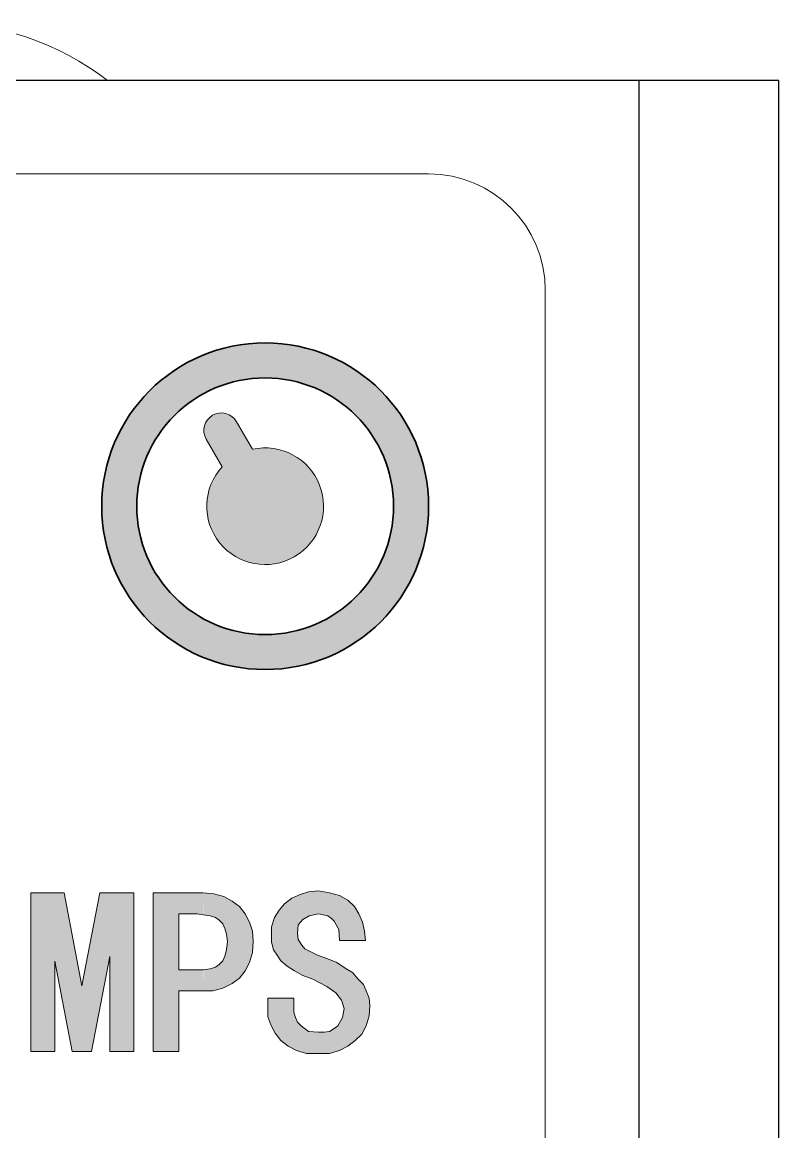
# Model space of a CAD drawing. Header units: millimetres. Extents: x -13 to 383, y -156 to 81.
# Drawn here: x 136.67 to 143.15, y 39.64 to 49.15 of the extents above; entities that cross this region are included whole.
import ezdxf

# ---------------------------------------------------------------- set-up
doc = ezdxf.new("R2010")
doc.units = ezdxf.units.MM
doc.header["$LTSCALE"] = 0.5
doc.layers.get('0').update_dxf_attribs({"lineweight": 18})
doc.layers.add('粗实线层', color=7, linetype='Continuous', lineweight=35)

msp = doc.modelspace()

# ---------------------------------------------------------------- hatches: boundary and pattern name
at = {"linetype": 'Continuous', "ltscale": 0.5}
h = msp.add_hatch(color=4, dxfattribs=at)
edge = h.paths.add_edge_path(flags=0)
edge.add_arc((138.7534463493953, 45.00059780258145), 1.099999999692869, 359.999999999997, 396.070621721807)
edge.add_arc((138.7534463494196, 45.00059780258931), 1.099999999668527, 36.07062172222395, 89.99999999990675)
edge.add_line((138.7534463494214, 46.10059780225784), (138.7534463494214, 46.40059780225784))
edge.add_arc((138.7534463494233, 45.00059780259305), 1.399999999664793, 9.890754881780595e-11, 90.0000000000756, ccw=False)
edge.add_line((140.1534463490881, 45.00059780259546), (139.8534463490843, 45.00059780259219))
edge = h.paths.add_edge_path(flags=0)
edge.add_arc((138.7534463490947, 45.00059780265958), 0.4999999996674944, 165.314499327358, 180.0000000000057, ccw=False)
edge.add_arc((138.7534463492211, 45.00059780269819), 0.4999999997799392, 137.4576031171876, 165.3144993353097, ccw=False)
edge.add_line((138.3850577384999, 45.33866559363788), (138.2485425388974, 45.57511685535486))
edge.add_arc((138.3784463494319, 45.65011685542272), 0.1500000000052114, 29.9999999900121, 210.0000000287842, ccw=False)
edge.add_line((138.5083501600172, 45.72511685540269), (138.6448653596378, 45.48866559363353))
edge.add_arc((138.7534463492737, 45.00059780339797), 0.4999999991757347, 89.99999998305123, 102.54239687960307, ccw=False)
edge.add_line((138.7534463494216, 45.50059780257371), (138.7534463494214, 45.00059780259219))
edge.add_line((138.7534463494214, 45.00059780259219), (138.2534463494169, 45.00059780259219))
edge = h.paths.add_edge_path(flags=0)
edge.add_line((138.7534463494214, 45.00059780259219), (138.7534463494214, 45.27385852047781))
edge.add_line((138.7534463494214, 45.27385852047781), (138.7534463494214, 45.50059780257732))
edge.add_arc((138.7534463493639, 45.00059780253915), 0.5000000000381775, 1.1871748029079754e-09, 89.9999999934048, ccw=False)
edge.add_line((139.2534463494021, 45.00059780254951), (138.7534463494214, 45.00059780259219))
edge = h.paths.add_edge_path(flags=0)
edge.add_line((138.7534463494214, 44.50059780259108), (138.7534463494214, 44.81806786693779))
edge.add_line((138.7534463494214, 44.81806786693779), (138.7534463494214, 45.00059780259219))
edge.add_line((138.7534463494214, 45.00059780259219), (139.2534463494056, 45.00059780259219))
edge.add_arc((138.7534463494204, 45.00059780257633), 0.4999999999852491, -90.00000000186952, 1.8172841009800322e-09, ccw=False)
edge = h.paths.add_edge_path(flags=0)
edge.add_arc((138.7534463493683, 45.000597802542), 0.4999999999385878, 193.581836092693, 270.00000000608384, ccw=False)
edge.add_arc((138.7534463501591, 45.00059780263781), 0.5000000007297839, 179.9999999997524, 193.5818360820836, ccw=False)
edge.add_line((138.2534463494293, 45.00059780263997), (138.7534463494214, 45.00059780259219))
edge.add_line((138.7534463494214, 45.00059780259219), (138.7534463494214, 44.50059780259989))
edge = h.paths.add_edge_path(flags=0)
edge.add_arc((138.753446349356, 45.00059780260189), 1.399999999602016, 159.0245066938819, 179.9999999999965, ccw=False)
edge.add_arc((138.7534463494032, 45.00059780261216), 1.399999999642475, 89.99999999925558, 159.0245066949667, ccw=False)
edge.add_line((138.7534463494214, 46.40059780225463), (138.7534463494214, 46.10059780225888))
edge.add_arc((138.7534463494119, 45.00059780259333), 1.099999999665556, 89.99999999950111, 180.0000000000585)
edge.add_line((137.6534463497463, 45.0005978025922), (137.3534463497538, 45.00059780259219))
edge = h.paths.add_edge_path(flags=0)
edge.add_arc((138.753446349417, 45.00059780259175), 1.399999999662235, 192.2260821755305, 270.0000000001791, ccw=False)
edge.add_arc((138.7534463497552, 45.00059780261611), 1.399999999997846, 180.0000000010774, 192.2260821735743, ccw=False)
edge.add_line((137.3534463497573, 45.00059780258978), (137.6534463497547, 45.00059780259219))
edge.add_arc((138.7534463494336, 45.00059780259757), 1.099999999678829, 180.0000000002802, 269.9999999990052)
edge.add_line((138.7534463494145, 43.90059780291872), (138.7534463494214, 43.60059780292588))
edge = h.paths.add_edge_path(flags=0)
edge.add_arc((138.7534463494184, 45.00059780257693), 1.09999999966206, 270.0000000001554, 336.2522546712495)
edge.add_arc((138.7534463493737, 45.00059780260725), 1.099999999715239, 336.2522546707427, 359.9999999992154)
edge.add_line((139.8534463490889, 45.00059780259219), (140.1534463490881, 45.00059780259219))
edge.add_arc((138.7534463494246, 45.00059780258974), 1.399999999663464, -90.00000000046413, 9.99875737761613e-11, ccw=False)
edge.add_line((138.7534463494133, 43.60059780292627), (138.7534463494214, 43.90059780291484))
at = {"layer": '粗实线层', "linetype": 'Continuous'}
h = msp.add_hatch(color=4, dxfattribs=at)
h.paths.add_polyline_path([(138.4235322440177, 41.19892271860022), (138.4278801972534, 41.23805429772691), (138.4314026150608, 41.26975605799698), (138.4235322440177, 41.33271902634971), (138.4077915019294, 41.37994125261421), (138.392050759841, 41.41929310783468), (138.3605692756644, 41.45077459201097), (138.3290877914877, 41.47438570514323), (138.2818655652237, 41.49012644723144), (138.2267729679156, 41.49799681827546), (138.2234951352185, 41.68650301180455), (138.3133470494004, 41.67901535228945), (138.3999211308852, 41.65540423915719), (138.4707544702817, 41.61605238393674), (138.533717438634, 41.56883015767222), (138.5809396648991, 41.50586718931951), (138.6202915201199, 41.43503384992275), (138.6439026332514, 41.35633013948195), (138.6517730042955, 41.26975605799698), (138.6439026332514, 41.17531160546799), (138.6202915201199, 41.08873752398302), (138.5809396648991, 41.01790418458626), (138.533717438634, 40.95494121623353), (138.4707544702817, 40.90771898996903), (138.392050759841, 40.86836713474856), (138.3054766783562, 40.84475602161633), (138.2234951352185, 40.84475602161633), (138.2234951352185, 41.02577455563029), (138.2818655652237, 41.03364492667433), (138.3290877914877, 41.04938566876255), (138.3605692756644, 41.07299678189481), (138.392050759841, 41.10447826607123), (138.4077915019294, 41.14383012129156)], flags=0)
h.paths.add_polyline_path([(138.8091804251779, 41.26188568695296), (138.8091804251779, 41.26902564092752), (138.8091804251779, 41.3169782842615), (138.8091804251779, 41.39568199470228), (138.8327915383094, 41.47438570514323), (138.8721433935303, 41.53734867349593), (138.9193656197942, 41.59244127080448), (138.9823285881476, 41.63966349706897), (139.0531619275441, 41.6711449812454), (139.1239952669406, 41.69475609437766), (139.2105693484255, 41.70262646542171), (139.3050138009544, 41.6868857233335), (139.3915878824403, 41.66327461020123), (139.4624212218368, 41.6239227549809), (139.517513819145, 41.56883015767222), (139.5568656743658, 41.50586718931951), (139.5883471585425, 41.43503384992275), (139.6040879006298, 41.35633013948195), (139.611958271674, 41.27762642904103), (139.3915878824403, 41.27762642904103), (139.3837175113962, 41.37207088157005), (139.3443656561753, 41.4429042209668), (139.3207545430428, 41.46651533409918), (139.2892730588671, 41.49012644723144), (139.2499212036463, 41.49799681827546), (139.2105693484255, 41.50586718931951), (139.1318656379848, 41.49012644723144), (139.0767730406766, 41.45864496305501), (139.0374211854557, 41.41142273679049), (139.0295508144116, 41.34058939739374), (139.0374211854557, 41.28549680008519), (139.0689026696325, 41.23827457382055), (139.092513782765, 41.20679308964427), (139.1397360090289, 41.18318197651201), (139.2026989773813, 41.15170049233573), (139.2892730588671, 41.1202190081593), (139.3679767693078, 41.08873752398302), (139.4388101087043, 41.0415152977185), (139.5017730770566, 41.00216344249805), (139.5489953033216, 40.94707084518951), (139.5962175295857, 40.89984861892498), (139.6198286427182, 40.84475602161633), (139.6434397558507, 40.78179305326359), (139.6513101268948, 40.71883008491103), (139.6434397558507, 40.63225600342606), (139.6198286427182, 40.54568192194109), (139.5804767874984, 40.47484858254433), (139.5253841901891, 40.41975598523565), (139.4624212218368, 40.37253375897115), (139.3915878824403, 40.33318190375082), (139.3050138009544, 40.30957079061842), (139.2105693484255, 40.30957079061842), (139.1082545248533, 40.30957079061842), (139.0216804433674, 40.33318190375082), (138.9508471039709, 40.37253375897115), (138.8878841356186, 40.41975598523565), (138.8406619093536, 40.48271895358835), (138.8013100541338, 40.55355229298511), (138.7776989410012, 40.62438563238187), (138.7776989410012, 40.71095971386683), (138.7776989410012, 40.78179305326359), (138.998069330236, 40.78179305326359), (138.998069330236, 40.71883008491103), (138.998069330236, 40.66373748760234), (139.0138100723232, 40.61651526133785), (139.0295508144116, 40.57716340611737), (139.0610322985883, 40.54568192194109), (139.1239952669406, 40.49845969567657), (139.2105693484255, 40.49058932463254), (139.2577915746905, 40.49058932463254), (139.3050138009544, 40.49845969567657), (139.3443656561753, 40.52207080880883), (139.375847140352, 40.54568192194109), (139.4151989955718, 40.61651526133785), (139.4309397376601, 40.69521897177876), (139.4073286245276, 40.76605231117552), (139.3601063982637, 40.82901527952811), (139.281402687823, 40.88410787683677), (139.1633471221614, 40.94707084518951), (139.0767730406766, 40.97855232936579), (139.0059397012801, 41.01790418458626), (138.9429767329268, 41.05725603980671), (138.8878841356186, 41.10447826607123), (138.8564026514419, 41.15170049233573), (138.8249211672652, 41.19892271860022)], flags=0)
h.paths.add_polyline_path([(137.7939025604903, 40.32531153270663), (137.7939025604903, 41.42388235693051), (137.7939025604903, 41.6868857233335), (138.2189025968714, 41.6868857233335), (138.2234951352185, 41.68650301180455), (138.2234951352185, 41.49799681827546), (138.1716803706063, 41.50586718931951), (138.014272949725, 41.50586718931951), (138.014272949725, 41.02577455563029), (138.1716803706063, 41.02577455563029), (138.2267729679156, 41.02577455563029), (138.2234951352185, 40.84475602161636), (138.2110322258272, 40.84475602161633), (138.014272949725, 40.84475602161633), (138.014272949725, 40.32531153270663)], flags=0)
h.paths.add_polyline_path([(137.1839488045738, 40.89029173979996), (137.2728277691877, 41.35161588946244), (137.3374210399336, 41.6868857233335), (137.6286247685648, 41.6868857233335), (137.6286247685648, 40.32531153270663), (137.4239951214184, 40.32531153270663), (137.4239951214184, 41.139723840747), (137.2665877005371, 40.32531153270663), (137.1013099086106, 40.32531153270663), (136.9517728587734, 41.09900322534489), (136.9517728587734, 40.32531153270663), (136.747143211627, 40.32531153270663), (136.747143211627, 41.35161588946244), (136.747143211627, 41.6868857233335), (137.030476569214, 41.6868857233335), (137.09506983996, 41.35161588946244)], flags=0)
h.paths.add_polyline_path([(136.3772357725552, 40.72670045595505), (136.3772357725552, 41.34129210839561), (136.3772357725552, 41.6868857233335), (136.5976061617888, 41.6868857233335), (136.5976061617888, 40.7345708269991), (136.5897357907457, 40.64012637447008), (136.5661246776132, 40.55355229298511), (136.5346431934365, 40.48271895358835), (136.4874209671725, 40.41975598523565), (136.4323283698633, 40.37253375897115), (136.3614950304668, 40.33318190375082), (136.2670505779378, 40.30957079061842), (136.1726061254088, 40.30957079061842), (136.0702913018357, 40.30957079061842), (135.9758468493066, 40.33318190375082), (135.9050135099101, 40.37253375897115), (135.8499209126009, 40.41975598523565), (135.802698686337, 40.48271895358835), (135.7712172021602, 40.55355229298511), (135.7476060890277, 40.64012637447008), (135.7476060890277, 40.7345708269991), (135.7476060890277, 41.34129210839556), (135.7476060890277, 41.6868857233335), (135.9679764782625, 41.6868857233335), (135.9679764782625, 41.34129210839556), (135.9679764782625, 40.72670045595505), (135.9679764782625, 40.67160785864639), (135.9758468493066, 40.61651526133785), (135.9994579624391, 40.57716340611737), (136.0230690755716, 40.54568192194109), (136.086032043924, 40.49845969567657), (136.1726061254088, 40.49058932463254), (136.2513098358495, 40.49845969567657), (136.3142728042018, 40.54568192194109), (136.3378839173343, 40.57716340611737), (136.3614950304668, 40.61651526133785), (136.369365401511, 40.67160785864639)], flags=0)
h.paths.add_polyline_path([(135.3383467947361, 40.78179305326359), (135.3383467947361, 41.28967320306129), (135.3383467947361, 41.6868857233335), (135.5587171839697, 41.6868857233335), (135.5587171839697, 40.78179305326359), (135.5508468129256, 40.67160785864639), (135.5272356997941, 40.56929303507332), (135.4957542156174, 40.49058932463254), (135.4406616183093, 40.41975598523565), (135.385569021, 40.37253375897115), (135.3147356816036, 40.33318190375082), (135.2360319711629, 40.30957079061842), (135.149457889678, 40.30957079061842), (135.0628838081922, 40.30957079061842), (134.9920504687957, 40.33318190375082), (134.9212171293992, 40.3646633879271), (134.8582541610469, 40.41975598523565), (134.8110319347819, 40.48271895358835), (134.771680079562, 40.5614226640293), (134.7480689664295, 40.65586711655829), (134.7480689664295, 40.77392268221957), (134.7480689664295, 40.87623750579275), (134.9684393556632, 40.87623750579275), (134.9684393556632, 40.75031156908731), (134.9684393556632, 40.6873486007346), (134.9763097267073, 40.63225600342606), (134.9920504687957, 40.59290414820558), (135.0156615819282, 40.5614226640293), (135.0707541792364, 40.52207080880883), (135.1415875186339, 40.51420043776478), (135.1809393738537, 40.51420043776478), (135.2202912290746, 40.52207080880883), (135.2596430842943, 40.53781155089704), (135.2832541974269, 40.56929303507332), (135.3068653105594, 40.60077451924963), (135.3226060526478, 40.64799674551427), (135.3304764236919, 40.71095971386683)], flags=0)

# ---------------------------------------------------------------- linework, layer by layer
at = {"color": 4, "linetype": 'Continuous', "lineweight": 25}
for p, q in [((143.1534467303829, 48.64999987148563), (127.1534459704242, 48.64999987148563)), ((141.9534464405554, 48.64999987148563), (141.9534464405554, 20.64999900721828)), ((143.1534467303829, 20.64999900721828), (143.1534467303829, 48.64999987148563))]:
    msp.add_line(p, q, dxfattribs=at)
at = {"color": 4, "ltscale": 0.5}
for p, q in [((127.1534459704242, 48.64999987148563), (143.1534467303829, 48.64999987148563)), ((141.9534464405554, 20.64999900721828), (141.9534464405554, 48.64999987148563)), ((143.1534467303829, 48.64999987148563), (143.1534467303829, 20.64999900721828)), ((130.1534462600123, 47.84999987148561), (140.1534464405451, 47.84999987148561)), ((141.1534464405553, 22.4499990073839), (141.1534464405553, 46.84999987143187))]:
    msp.add_line(p, q, dxfattribs=at)
at = {"color": 4, "linetype": 'Continuous', "ltscale": 0.5}
for p, q in [((138.6448653596378, 45.48866559363353), (138.5083501599489, 45.72511685550024)), ((138.3850577384999, 45.33866559363791), (138.2485425388974, 45.57511685535486))]:
    msp.add_line(p, q, dxfattribs=at)
at = {"color": 4, "lineweight": 0}
msp.add_lwpolyline([(137.4239951214184, 41.139723840747), (137.2665877005371, 40.32531153270663), (137.1013099086106, 40.32531153270663), (136.9517728587734, 41.09900322534489), (136.9517728587734, 40.32531153270663), (136.747143211627, 40.32531153270663), (136.747143211627, 41.6868857233335), (137.030476569214, 41.6868857233335), (137.1839488045738, 40.89029173979996), (137.3374210399336, 41.6868857233335), (137.6286247685648, 41.6868857233335), (137.6286247685648, 40.32531153270663), (137.4239951214184, 40.32531153270663)], close=True, dxfattribs=at)
for points in [[(138.6517730042955, 41.26975605799698), (138.6439026332514, 41.17531160546799), (138.6202915201199, 41.08873752398302), (138.5809396648991, 41.01790418458626), (138.533717438634, 40.95494121623353), (138.4707544702817, 40.90771898996903), (138.392050759841, 40.86836713474856), (138.3054766783562, 40.84475602161633), (138.2110322258272, 40.84475602161633), (138.014272949725, 40.84475602161633), (138.014272949725, 40.32531153270663), (137.7939025604903, 40.32531153270663), (137.7939025604903, 41.6868857233335), (138.2189025968714, 41.6868857233335), (138.3133470494004, 41.67901535228945), (138.3999211308852, 41.65540423915719), (138.4707544702817, 41.61605238393674), (138.533717438634, 41.56883015767222), (138.5809396648991, 41.50586718931951), (138.6202915201199, 41.43503384992275), (138.6439026332514, 41.35633013948195), (138.6517730042955, 41.26975605799698)], [(139.6513101268948, 40.71883008491103), (139.6434397558507, 40.63225600342606), (139.6198286427182, 40.54568192194109), (139.5804767874984, 40.47484858254433), (139.5253841901891, 40.41975598523565), (139.4624212218368, 40.37253375897115), (139.3915878824403, 40.33318190375082), (139.3050138009544, 40.30957079061842), (139.2105693484255, 40.30957079061842), (139.1082545248533, 40.30957079061842), (139.0216804433674, 40.33318190375082), (138.9508471039709, 40.37253375897115), (138.8878841356186, 40.41975598523565), (138.8406619093536, 40.48271895358835), (138.8013100541338, 40.55355229298511), (138.7776989410012, 40.62438563238187), (138.7776989410012, 40.71095971386683), (138.7776989410012, 40.78179305326359), (138.998069330236, 40.78179305326359), (138.998069330236, 40.71883008491103), (138.998069330236, 40.66373748760234), (139.0138100723232, 40.61651526133785), (139.0295508144116, 40.57716340611737), (139.0610322985883, 40.54568192194109), (139.1239952669406, 40.49845969567657), (139.2105693484255, 40.49058932463254), (139.2577915746905, 40.49058932463254), (139.3050138009544, 40.49845969567657), (139.3443656561753, 40.52207080880883), (139.375847140352, 40.54568192194109), (139.4151989955718, 40.61651526133785), (139.4309397376601, 40.69521897177876), (139.4073286245276, 40.76605231117552), (139.3601063982637, 40.82901527952811), (139.281402687823, 40.88410787683677), (139.1633471221614, 40.94707084518951), (139.0767730406766, 40.97855232936579), (139.0059397012801, 41.01790418458626), (138.9429767329268, 41.05725603980671), (138.8878841356186, 41.10447826607123), (138.8564026514419, 41.15170049233573), (138.8249211672652, 41.19892271860022), (138.8091804251779, 41.26188568695296), (138.8091804251779, 41.3169782842615), (138.8091804251779, 41.39568199470228), (138.8327915383094, 41.47438570514323), (138.8721433935303, 41.53734867349593), (138.9193656197942, 41.59244127080448), (138.9823285881476, 41.63966349706897), (139.0531619275441, 41.6711449812454), (139.1239952669406, 41.69475609437766), (139.2105693484255, 41.70262646542171), (139.3050138009544, 41.6868857233335), (139.3915878824403, 41.66327461020123), (139.4624212218368, 41.6239227549809), (139.517513819145, 41.56883015767222), (139.5568656743658, 41.50586718931951), (139.5883471585425, 41.43503384992275), (139.6040879006298, 41.35633013948195), (139.611958271674, 41.27762642904103), (139.3915878824403, 41.27762642904103), (139.3837175113962, 41.37207088157005), (139.3443656561753, 41.4429042209668), (139.3207545430428, 41.46651533409918), (139.2892730588671, 41.49012644723144), (139.2499212036463, 41.49799681827546), (139.2105693484255, 41.50586718931951), (139.1318656379848, 41.49012644723144), (139.0767730406766, 41.45864496305501), (139.0374211854557, 41.41142273679049), (139.0295508144116, 41.34058939739374), (139.0374211854557, 41.28549680008519), (139.0689026696325, 41.23827457382055), (139.092513782765, 41.20679308964427), (139.1397360090289, 41.18318197651201), (139.2026989773813, 41.15170049233573), (139.2892730588671, 41.1202190081593), (139.3679767693078, 41.08873752398302), (139.4388101087043, 41.0415152977185), (139.5017730770566, 41.00216344249805), (139.5489953033216, 40.94707084518951), (139.5962175295857, 40.89984861892498), (139.6198286427182, 40.84475602161633), (139.6434397558507, 40.78179305326359), (139.6513101268948, 40.71883008491103)], [(138.4314026150608, 41.26975605799698), (138.4235322440177, 41.33271902634971), (138.4077915019294, 41.37994125261421), (138.392050759841, 41.41929310783468), (138.3605692756644, 41.45077459201097), (138.3290877914877, 41.47438570514323), (138.2818655652237, 41.49012644723144), (138.2267729679156, 41.49799681827546), (138.1716803706063, 41.50586718931951), (138.014272949725, 41.50586718931951), (138.014272949725, 41.02577455563029), (138.1716803706063, 41.02577455563029), (138.2267729679156, 41.02577455563029), (138.2818655652237, 41.03364492667433), (138.3290877914877, 41.04938566876255), (138.3605692756644, 41.07299678189481), (138.392050759841, 41.10447826607123), (138.4077915019294, 41.14383012129156), (138.4235322440177, 41.19892271860022), (138.4314026150608, 41.26975605799698)]]:
    msp.add_lwpolyline(points, dxfattribs=at)
at = {"color": 4, "ltscale": 0.5}
msp.add_arc((135.9364719978257, 46.74799404906113), 2.402006835690674, 52.35782484642989, 89.99982532038273, dxfattribs=at)
at = {"color": 4, "linetype": 'Continuous', "ltscale": 0.5}
for centre, radius, start, end in [((140.1534464405217, 46.84999987144773), 1.000000000037907, 4.071109992118947e-13, 89.99999999956846), ((138.3784463494385, 45.65011685544719), 0.1499999999873114, 29.99999998317807, 209.9999999831734), ((138.7534463494205, 45.00059780258938), 0.5000000000004441, 137.4576031234534, 102.5423968759151)]:
    msp.add_arc(centre, radius, start, end, dxfattribs=at)
at = {"layer": '粗实线层', "color": 4, "linetype": 'Continuous'}
for radius in [1.399999999666666, 1.099999999666666]:
    msp.add_circle((138.7534463494214, 45.00059780259219), radius, dxfattribs=at)

doc.saveas('drawing.dxf')
